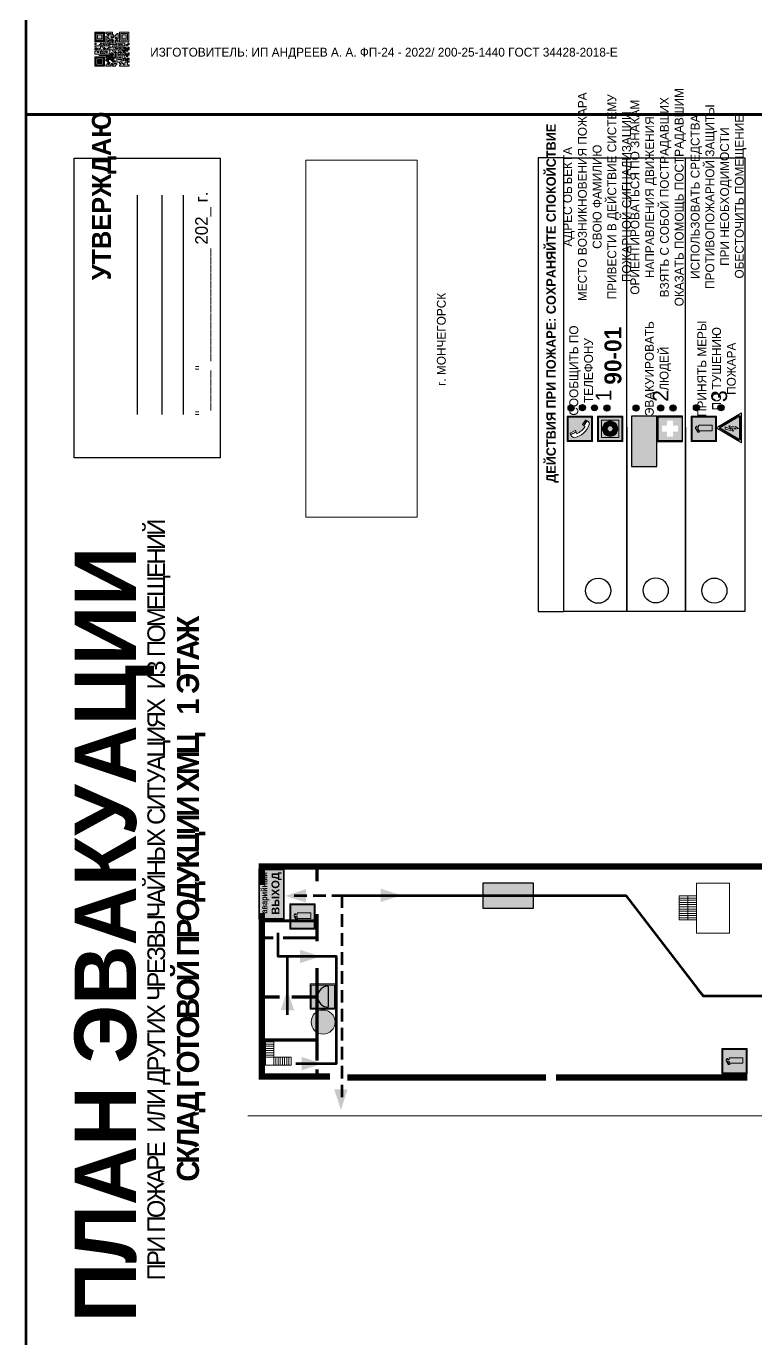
# Model space of a CAD drawing. Header units: millimetres. Extents: x 13114 to 67229, y 22859 to 38520.
# Drawn here: x 28271.5 to 28502.6, y 30900.9 to 31316.8 of the extents above; entities that cross this region are included whole.
import ezdxf

# ---------------------------------------------------------------- set-up
doc = ezdxf.new("R2010")
doc.units = ezdxf.units.MM
doc.linetypes.add('{ Wide Dash }', pattern=[12, 4, -2, 4, -2])
doc.layers.add('План_Штампы', color=7, linetype='Continuous')
doc.styles.add('обычный', font='arial.ttf')
picture_1 = doc.add_image_def('image1.jpg', size_in_pixel=(337, 105))

# ---------------------------------------------------------------- blocks, each defined once
blk = doc.blocks.new('A$C3E6D3DDE')
at = {"lineweight": 5}
h = blk.add_hatch(color=40, dxfattribs=at)
h.paths.add_polyline_path([(24.1, 1.45), (16.46, -11.35), (31.74, -11.35)])
h.paths.add_polyline_path([(24.09, -0.46), (30.03, -10.41), (18.14, -10.41)], flags=16)
h.paths.add_polyline_path([(24.54, -3.08), (23.41, -6.02), (25.13, -5.01), (24.33, -8.5), (24.82, -8.27), (23.79, -9.86), (23.4, -8.04), (23.8, -8.43), (24.04, -6.29), (22.39, -7.25), (23.44, -3.08)], flags=0)
h = blk.add_hatch(color=256, dxfattribs=at)
h.paths.add_polyline_path([(24.37, 0.03, 0.567511), (23.82, 0.03), (17.59, -10.4, 0.582454), (17.86, -10.88), (30.32, -10.88, 0.582149), (30.6, -10.4)])
h.paths.add_polyline_path([(24.09, -0.46), (18.14, -10.41), (30.03, -10.41)], flags=16)
h.paths.add_polyline_path([(24.54, -3.08), (23.41, -6.02), (25.13, -5.01), (24.33, -8.5), (24.82, -8.27), (23.79, -9.86), (23.4, -8.04), (23.8, -8.43), (24.04, -6.29), (22.39, -7.25), (23.44, -3.08)], flags=0)
h = blk.add_hatch(color=40, dxfattribs=at)
h.paths.add_polyline_path([(24.09, -0.46), (18.14, -10.41), (30.03, -10.41)])
h.paths.add_polyline_path([(24.82, -8.27), (23.79, -9.86), (23.4, -8.04), (23.8, -8.43), (24.04, -6.29), (22.39, -7.25), (23.44, -3.08), (24.54, -3.08), (23.41, -6.02), (25.13, -5.01), (24.33, -8.5)], flags=16)
at = {"color": 40, "lineweight": 5}
for p, q in [((16.46, -11.35), (24.1, 1.45)), ((24.1, 1.45), (31.74, -11.35))]:
    blk.add_line(p, q, dxfattribs=at)
at = {"lineweight": 5}
for p, q in [((17.59, -10.4), (23.82, 0.03)), ((24.37, 0.03), (30.6, -10.4)), ((18.14, -10.41), (24.09, -0.46)), ((23.44, -3.08), (22.39, -7.25)), ((22.39, -7.25), (24.04, -6.29)), ((23.41, -6.02), (24.54, -3.08)), ((25.13, -5.01), (23.41, -6.02)), ((24.54, -3.08), (23.44, -3.08)), ((24.04, -6.29), (23.8, -8.43)), ((24.09, -0.46), (30.03, -10.41)), ((24.33, -8.5), (25.13, -5.01)), ((17.86, -10.88), (30.32, -10.88)), ((18.14, -10.41), (30.03, -10.41)), ((23.8, -8.43), (23.4, -8.04)), ((23.4, -8.04), (23.79, -9.86)), ((23.79, -9.86), (24.82, -8.27)), ((24.82, -8.27), (24.33, -8.5))]:
    blk.add_line(p, q, dxfattribs=at)
at = {"color": 50, "lineweight": 5}
blk.add_line((31.74, -11.35), (16.46, -11.35), dxfattribs=at)
blk = doc.blocks.new('A$C456E1F9C')
at = {"lineweight": 5}
h = blk.add_hatch(color=242, dxfattribs=at)
h.paths.add_polyline_path([(0.51, -1.47), (0.51, -13.26), (12.29, -13.26), (12.29, -1.47)])
h.paths.add_polyline_path([(5.42, -4.95, -0.254479), (4.78, -5.4), (3.52, -2.53, -0.209735), (4.23, -2.4)], flags=16)
h.paths.add_polyline_path([(8.53, -8.6), (10.87, -10.17), (10.54, -10.76), (8.03, -9.13, -0.192251)], flags=16)
h.paths.add_polyline_path([(4.61, -5.49, 0.005518), (3.87, -5.72, 0.128647), (7.49, -10.01, 0.00809), (7.83, -9.33), (10.47, -10.97, -0.16736), (8.99, -12.25, -0.327862), (1.95, -3.95, -0.166952), (3.36, -2.62)], flags=16)
at = {"color": 242, "lineweight": 5}
for p, q in [((0, -13.77), (0, -0.97)), ((12.8, -0.97), (0, -0.97)), ((4.61, -5.49), (3.36, -2.62)), ((3.52, -2.53), (4.78, -5.4)), ((4.23, -2.4), (5.42, -4.95)), ((12.8, -13.77), (12.8, -0.97)), ((7.83, -9.33), (10.47, -10.97)), ((8.03, -9.13), (10.54, -10.76)), ((10.81, -10.12), (8.53, -8.6)), ((10.54, -10.76), (10.8, -10.3)), ((10.8, -10.3), (10.81, -10.12)), ((0, -13.77), (12.8, -13.77))]:
    blk.add_line(p, q, dxfattribs=at)
blk.add_lwpolyline([(0.51, -1.47), (12.29, -1.47), (12.29, -13.26), (0.51, -13.26)], close=True, dxfattribs=at)
for centre, radius, start, end in [((4.59, -5.34), 2.99, 114.28453, 152.19739), ((11.12, -3.31), 9.19, 183.99153, 256.60086), ((4.02, -3.27), 0.891, 76.32839, 123.70924), ((14.98, -39.1), 35.17, 107.14873, 108.41345), ((13.86, -0.94), 11.08, 205.55365, 234.87622), ((4.68, -4.59), 0.824, 276.9621, 334.07228), ((-13.31, 0.8), 23.44, 332.54871, 334.40268), ((8.94, -9.5), 0.989, 114.40924, 157.93883), ((7.87, -9.46), 3, 291.92908, 329.9329)]:
    blk.add_arc(centre, radius, start, end, dxfattribs=at)
blk = doc.blocks.new('A$C54414219')
at = {"true_color": 0xffffff}
h = blk.add_hatch(color=7, dxfattribs=at)
h.paths.add_polyline_path([(2.39, -9.45), (2.39, -18.3), (11.23, -18.3), (11.23, -9.45)], flags=0)
h.paths.add_polyline_path([(10.71, -13.87, -1), (2.92, -13.87, -1)], flags=0)
h.paths.add_polyline_path([(8.3, -13.87, -1), (5.33, -13.87, -1)], flags=0)
h.paths.add_polyline_path([(0.41, -7.47), (0.41, -20.27), (13.21, -20.27), (13.21, -7.47)])
h.paths.add_polyline_path([(0.92, -19.77), (12.71, -19.77), (12.71, -7.98), (0.92, -7.98)], flags=16)
h.paths.add_polyline_path([(11.23, -9.45), (11.23, -18.3), (2.39, -18.3), (2.39, -9.45)], flags=0)
at = {"lineweight": 5}
h = blk.add_hatch(color=242, dxfattribs=at)
h.paths.add_polyline_path([(12.71, -7.98), (0.92, -7.98), (0.92, -19.77), (12.71, -19.77)])
h.paths.add_polyline_path([(11.23, -18.3), (2.39, -18.3), (2.39, -9.45), (11.23, -9.45)], flags=16)
h.paths.add_polyline_path([(10.71, -13.87, -1), (2.92, -13.87, -1)], flags=0)
h.paths.add_polyline_path([(8.3, -13.87, -1), (5.33, -13.87, -1)], flags=0)
at = {"true_color": 0xffffff}
h = blk.add_hatch(color=7, dxfattribs=at)
h.paths.add_polyline_path([(2.39, -9.45), (2.39, -18.3), (11.23, -18.3), (11.23, -9.45)])
h.paths.add_polyline_path([(10.71, -13.87, -1), (2.92, -13.87, -1)], flags=16)
h.paths.add_polyline_path([(8.3, -13.87, -1), (5.33, -13.87, -1)], flags=0)
at = {"lineweight": 5}
h = blk.add_hatch(color=242, dxfattribs=at)
h.paths.add_polyline_path([(2.92, -13.87, 1), (10.71, -13.87, 1)])
h.paths.add_polyline_path([(8.3, -13.87, -1), (5.33, -13.87, -1)], flags=16)
at = {"color": 242, "lineweight": 5}
for p, q in [((0.41, -20.27), (0.41, -7.47)), ((0.41, -7.47), (13.21, -7.47)), ((0.41, -7.47), (13.21, -7.47)), ((13.21, -20.27), (13.21, -7.47)), ((0.41, -20.27), (13.21, -20.27))]:
    blk.add_line(p, q, dxfattribs=at)
for points in [[(0.92, -7.98), (12.71, -7.98), (12.71, -19.77), (0.92, -19.77)], [(2.39, -9.45), (11.23, -9.45), (11.23, -18.3), (2.39, -18.3)]]:
    blk.add_lwpolyline(points, close=True, dxfattribs=at)
for radius in [3.89, 1.49]:
    blk.add_circle((6.81, -13.87), radius, dxfattribs=at)
blk = doc.blocks.new('A$C32E8229D')
at = {"true_color": 0xffffff}
blk.add_hatch(color=7, dxfattribs=at).paths.add_polyline_path([(0, 0), (0, -8), (16, -8), (16, 0)])
h = blk.add_hatch(color=126)
h.paths.add_polyline_path([(0.2, -0.2), (15.8, -0.2), (15.8, -7.8), (0.2, -7.8)])
h.paths.add_polyline_path([(13.49, -2.05), (12.08, -2.05), (11.37, -2.63, 0.162397), (11.29, -2.84), (11.29, -3.63), (10.35, -3.63), (10.35, -4.05), (11.68, -4.05), (11.68, -3.48), (12.26, -4.28), (11.29, -5.1), (11.29, -6.78), (11.85, -6.78), (11.85, -5.44), (12.8, -4.64), (12.8, -5.94), (14.46, -5.94), (14.46, -5.39), (13.45, -5.39), (13.45, -3.97), (12.46, -2.59), (13.15, -2.59), (13.69, -3.34), (14.18, -3)], flags=16)
h.paths.add_polyline_path([(10.74, -1.82, 1), (11.8, -1.82, 1)], flags=16)
h.paths.add_polyline_path([(9.39, -3.59), (5.99, -3.59), (6.56, -3.03), (5.91, -3.03), (5.1, -3.83), (5.91, -4.64), (6.56, -4.64), (5.99, -4.09), (9.39, -4.09)], flags=16)
h.paths.add_polyline_path([(4.29, -1.08), (1.72, -1.08), (1.72, -6.6), (4.29, -6.6)], flags=16)
at = {"color": 126}
blk.add_lwpolyline([(16, -8), (0, -8), (0, 0), (16, 0)], close=True, dxfattribs=at)
blk = doc.blocks.new('A$C18900ED3')
h = blk.add_hatch(color=126)
h.paths.add_polyline_path([(-0.18, -0.18), (-7.02, -0.18), (-7.02, -7.02), (-0.18, -7.02)])
h.paths.add_polyline_path([(-5.89, -4.46), (-5.89, -2.77), (-4.46, -2.77), (-4.46, -1.31), (-2.77, -1.31), (-2.77, -2.77), (-1.33, -2.77), (-1.33, -4.46), (-2.77, -4.46), (-2.77, -5.89), (-4.46, -5.89), (-4.46, -4.46)], flags=16)
at = {"color": 126}
for p, q in [((-7.2, 0), (-7.2, -7.2)), ((0, 0), (-7.2, 0)), ((0, -7.2), (0, 0)), ((-7.02, -7.02), (-7.02, -0.18)), ((-7.02, -0.18), (-0.18, -0.18)), ((-0.18, -0.18), (-0.18, -7.02)), ((-7.2, -7.2), (0, -7.2)), ((-0.18, -7.02), (-7.02, -7.02))]:
    blk.add_line(p, q, dxfattribs=at)
blk = doc.blocks.new('A$C3AD82952')
at = {"true_color": 0xf5f5ff}
h = blk.add_hatch(color=7, dxfattribs=at)
h.dxf.hatch_style = 1
h.paths.add_polyline_path([(8.21, 8.73, 0.414214), (7.89, 9.05), (7.22, 9.05), (7.22, 9.92), (7.59, 9.92, 1), (7.57, 10.36), (7.22, 10.36), (7.22, 10.6), (6.43, 10.6), (6.43, 10.36), (6.01, 10.36), (4.74, 9.59), (4.74, 8.69), (4.98, 8.73), (4.98, 9.26), (6.12, 9.91), (6.43, 9.91), (6.43, 9.05), (5.76, 9.05, 0.414214), (5.44, 8.73), (5.44, 2.2), (8.21, 2.2)], flags=0)
h.paths.add_polyline_path([(12.8, 12.8), (0, 12.8), (0, 0), (12.8, 0)])
h.paths.add_polyline_path([(0.51, 12.29), (12.29, 12.29), (12.29, 0.51), (0.51, 0.51)], flags=16)
h.paths.add_polyline_path([(4.74, 9.59), (6.01, 10.36), (6.43, 10.36), (6.43, 10.6), (7.22, 10.6), (7.22, 10.36), (7.59, 10.36, -0.94586), (7.59, 9.92), (7.22, 9.92), (7.22, 9.05), (7.89, 9.05, -0.414214), (8.21, 8.73), (8.21, 2.2), (5.44, 2.2), (5.44, 8.73, -0.414214), (5.76, 9.05), (6.43, 9.05), (6.43, 9.91), (6.12, 9.91), (4.98, 9.26), (4.98, 8.73), (4.74, 8.69)], flags=0)
h = blk.add_hatch(color=242)
h.dxf.hatch_style = 1
h.paths.add_polyline_path([(12.29, 12.29), (0.51, 12.29), (0.51, 0.51), (12.29, 0.51)])
h.paths.add_polyline_path([(4.74, 8.69), (4.74, 9.59), (6.01, 10.36), (6.43, 10.36), (6.43, 10.6), (7.22, 10.6), (7.22, 10.36), (7.59, 10.36, -0.94586), (7.59, 9.92), (7.22, 9.92), (7.22, 9.05), (7.89, 9.05, -0.414214), (8.21, 8.73), (8.21, 2.2), (5.44, 2.2), (5.44, 8.73, -0.414214), (5.76, 9.05), (6.43, 9.05), (6.43, 9.91), (6.12, 9.91), (4.98, 9.26), (4.98, 8.73)], flags=16)
h = blk.add_hatch(color=7, dxfattribs=at)
h.dxf.hatch_style = 1
h.paths.add_polyline_path([(8.21, 8.73, 0.414214), (7.89, 9.05), (7.22, 9.05), (7.22, 9.92), (7.59, 9.92, 1), (7.57, 10.36), (7.22, 10.36), (7.22, 10.6), (6.43, 10.6), (6.43, 10.36), (6.01, 10.36), (4.74, 9.59), (4.74, 8.69), (4.98, 8.73), (4.98, 9.26), (6.12, 9.91), (6.43, 9.91), (6.43, 9.05), (5.76, 9.05, 0.414214), (5.44, 8.73), (5.44, 2.2), (8.21, 2.2)])
at = {"color": 242, "lineweight": 5}
for p, q in [((0, 0), (0, 12.8)), ((0, 12.8), (12.8, 12.8)), ((6.01, 10.36), (4.74, 9.59)), ((4.74, 9.59), (4.74, 8.69)), ((4.74, 8.69), (4.98, 8.73)), ((4.98, 9.26), (6.12, 9.91)), ((4.98, 8.73), (4.98, 9.26)), ((5.44, 2.2), (5.44, 8.73)), ((5.76, 9.05), (6.43, 9.05)), ((6.01, 10.36), (6.43, 10.36)), ((6.12, 9.91), (6.43, 9.91)), ((7.22, 10.6), (6.43, 10.6)), ((6.43, 10.6), (6.43, 10.36)), ((6.43, 9.91), (6.43, 9.05)), ((7.22, 10.36), (7.22, 10.6)), ((7.59, 10.36), (7.22, 10.36)), ((7.22, 9.05), (7.22, 9.92)), ((7.59, 9.92), (7.22, 9.92)), ((7.89, 9.05), (7.22, 9.05)), ((8.21, 2.2), (8.21, 8.73)), ((12.8, 0), (12.8, 12.8)), ((0, 0), (12.8, 0)), ((5.44, 2.2), (8.21, 2.2))]:
    blk.add_line(p, q, dxfattribs=at)
blk.add_lwpolyline([(0.51, 12.29), (12.29, 12.29), (12.29, 0.51), (0.51, 0.51)], close=True, dxfattribs=at)
for centre, radius, start, end in [((5.76, 8.73), 0.32, 90, 180), ((7.58, 10.14), 0.223, 273.18746, 86.81254), ((7.89, 8.73), 0.32, 0, 90)]:
    blk.add_arc(centre, radius, start, end, dxfattribs=at)
blk = doc.blocks.new('A$C41C009D9')
at = {"true_color": 0xffffff}
blk.add_hatch(color=7, dxfattribs=at).paths.add_polyline_path([(0, 8), (-16, 8), (-16, 0), (0, 0)])
h = blk.add_hatch(color=126)
h.dxf.hatch_style = 1
h.paths.add_polyline_path([(-15.8, 7.8), (-15.8, 0.2), (-0.2, 0.2), (-0.2, 7.8)])
at = {"color": 126}
for points in [[(-16, 0), (0, 0), (0, 8), (-16, 8)], [(-16, 0), (0, 0), (0, 8), (-16, 8)], [(-15.8, 7.8), (-0.2, 7.8), (-0.2, 0.2), (-15.8, 0.2)]]:
    blk.add_lwpolyline(points, close=True, dxfattribs=at)
at = {"color": 7, "true_color": 0xffffff, "insert": (-15.8, 7.3), "char_height": 2.5, "width": 15.5999, "attachment_point": 1, "style": 'обычный'}
blk.add_mtext('\\pi1.6133;{\\fArial|b1|i0|c204|p34;\\H0.8x;\\W0.8;аварийный\\H1.25x;\\W1;\\P\\pi1.2327;ВЫХОД}', dxfattribs=at)
blk = doc.blocks.new('A$C1E1F2D43')
at = {"true_color": 0xffffff}
blk.add_hatch(color=7, dxfattribs=at).paths.add_polyline_path([(8, 0), (0, 0), (0, -8), (8, -8)])
h = blk.add_hatch(color=242)
h.paths.add_polyline_path([(0.32, -0.32), (0.32, -7.68), (7.68, -7.68), (7.68, -0.32)])
h.paths.add_polyline_path([(7.35, -5.71), (0.65, -5.71, -1)], flags=16)
at = {"color": 242, "lineweight": 5}
for p, q in [((0, 0), (8, 0)), ((0, -8), (0, 0)), ((0, 0), (8, 0)), ((8, -8), (8, 0)), ((0, -8), (8, -8))]:
    blk.add_line(p, q, dxfattribs=at)
at = {"color": 242}
blk.add_line((7.35, -5.71), (0.65, -5.71), dxfattribs=at)
at = {"color": 242, "lineweight": 5}
blk.add_lwpolyline([(0.32, -0.32), (7.68, -0.32), (7.68, -7.68), (0.32, -7.68)], close=True, dxfattribs=at)
at = {"color": 242}
blk.add_arc((4, -5.71), 3.35, 0, 180, dxfattribs=at)
blk = doc.blocks.new('A$C7B8C2D5B')
at = {"lineweight": 0}
h = blk.add_hatch(color=5, dxfattribs=at)
h.dxf.hatch_style = 1
h.paths.add_polyline_path([(1.4, -3.02, 1), (-2.11, -3.02, 1)])
at = {"color": 5, "lineweight": 0}
blk.add_circle((-0.36, -3.02), 1.75, dxfattribs=at)
blk = doc.blocks.new('QR')
at = {"lineweight": 0}
h = blk.add_hatch(color=256, dxfattribs=at)
h.dxf.hatch_style = 1
h.paths.add_polyline_path([(9241.16, 2687.38), (9242.01, 2687.38), (9242.01, 2687.83), (9241.59, 2687.83), (9241.59, 2688.68), (9239.45, 2688.68), (9239.45, 2688.25), (9239.86, 2688.25), (9239.86, 2687.83), (9240.29, 2687.83), (9240.29, 2688.25), (9241.16, 2688.25), (9241.16, 2687.83), (9240.29, 2687.83), (9240.29, 2687.38), (9239.45, 2687.38), (9239.45, 2685.22), (9238.57, 2685.22), (9238.57, 2684.8), (9239.02, 2684.8), (9239.02, 2684.37), (9238.13, 2684.37), (9238.13, 2683.92), (9239.02, 2683.92), (9239.02, 2683.5), (9239.44, 2683.5), (9239.44, 2682.64), (9239.87, 2682.64), (9239.87, 2682.18), (9239.44, 2682.18), (9239.44, 2682.64), (9238.13, 2682.64), (9238.13, 2681.76), (9237.71, 2681.76), (9237.71, 2682.64), (9238.13, 2682.64), (9238.13, 2683.07), (9237.27, 2683.07), (9237.27, 2683.51), (9237.71, 2683.51), (9237.71, 2684.37), (9238.13, 2684.37), (9238.13, 2685.22), (9237.71, 2685.22), (9237.71, 2684.8), (9237.28, 2684.8), (9237.28, 2684.38), (9235.98, 2684.38), (9235.98, 2683.92), (9236.4, 2683.92), (9236.4, 2683.49), (9236.84, 2683.49), (9236.84, 2683.07), (9236.4, 2683.07), (9236.4, 2682.64), (9235.98, 2682.64), (9235.98, 2681.76), (9237.29, 2681.76), (9237.29, 2681.33), (9239.43, 2681.33), (9239.43, 2681.76), (9240.74, 2681.76), (9240.74, 2683.05), (9239.87, 2683.05), (9239.87, 2683.5), (9240.29, 2683.5), (9240.29, 2683.91), (9240.74, 2683.91), (9240.74, 2684.81), (9240.29, 2684.81), (9240.29, 2684.79), (9240.29, 2684.37), (9239.45, 2684.37), (9239.45, 2684.8), (9239.87, 2684.8), (9239.87, 2685.21), (9240.74, 2685.21), (9240.74, 2686.1), (9240.29, 2686.1), (9240.29, 2685.64), (9239.86, 2685.64), (9239.86, 2686.95), (9240.29, 2686.95), (9240.29, 2686.52), (9240.74, 2686.52), (9240.74, 2686.1), (9241.16, 2686.1), (9241.16, 2686.53), (9241.59, 2686.53), (9241.59, 2686.1), (9242.02, 2686.1), (9242.02, 2685.21), (9241.59, 2685.21), (9241.59, 2686.1), (9241.16, 2686.1), (9241.16, 2685.21), (9240.74, 2685.21), (9240.74, 2684.81), (9242.89, 2684.81), (9242.89, 2685.22), (9242.47, 2685.22), (9242.47, 2686.11), (9242.89, 2686.11), (9242.89, 2686.52), (9242.46, 2686.52), (9242.46, 2686.95), (9242.89, 2686.95), (9242.89, 2686.52), (9243.32, 2686.52), (9243.32, 2688.26), (9242.9, 2688.26), (9242.9, 2687.83), (9242.47, 2687.83), (9242.47, 2687.38), (9242.01, 2687.38), (9242.01, 2686.94), (9241.16, 2686.94)])
h.paths.add_polyline_path([(9239.02, 2682.18), (9239.02, 2681.76), (9238.54, 2681.76), (9238.54, 2682.18)], flags=16)
h.paths.add_polyline_path([(9237.27, 2682.65), (9237.27, 2682.19), (9236.83, 2682.19), (9236.83, 2682.65)], flags=16)
h = blk.add_hatch(color=256, dxfattribs=at)
h.dxf.hatch_style = 1
h.paths.add_polyline_path([(9238.15, 2687.83), (9236.83, 2687.83), (9236.83, 2686.52), (9238.15, 2686.52)], flags=0)
h.paths.add_polyline_path([(9239.01, 2685.65), (9239.01, 2688.68), (9235.98, 2688.68), (9235.98, 2685.65)])
h.paths.add_polyline_path([(9236.41, 2686.1), (9236.41, 2688.26), (9238.56, 2688.26), (9238.56, 2686.1)], flags=16)
h.paths.add_polyline_path([(9236.83, 2686.52), (9236.83, 2687.83), (9238.15, 2687.83), (9238.15, 2686.52)], flags=0)
h = blk.add_hatch(color=256, dxfattribs=at)
h.dxf.hatch_style = 1
h.paths.add_polyline_path([(9238.15, 2686.52), (9238.15, 2687.83), (9236.83, 2687.83), (9236.83, 2686.52)])
h.paths.add_polyline_path([(9245.91, 2686.52), (9245.91, 2687.83), (9244.59, 2687.83), (9244.59, 2686.52)], flags=0)
h.paths.add_polyline_path([(9246.77, 2685.65), (9246.77, 2688.68), (9243.74, 2688.68), (9243.74, 2685.65)])
h.paths.add_polyline_path([(9244.17, 2686.1), (9244.17, 2688.26), (9246.32, 2688.26), (9246.32, 2686.1)], flags=16)
h.paths.add_polyline_path([(9244.59, 2686.52), (9244.59, 2687.83), (9245.91, 2687.83), (9245.91, 2686.52)], flags=0)
h = blk.add_hatch(color=256, dxfattribs=at)
h.dxf.hatch_style = 1
h.paths.add_polyline_path([(9240.75, 2681.76), (9240.75, 2681.35), (9241.17, 2681.35), (9241.17, 2681.76)])
h.paths.add_polyline_path([(9241.6, 2682.18), (9241.17, 2682.18), (9241.17, 2681.76), (9241.6, 2681.76)])
h.paths.add_polyline_path([(9242.47, 2681.34), (9242.47, 2682.19), (9242.02, 2682.19), (9242.02, 2681.76), (9241.6, 2681.76), (9241.6, 2681.34)])
h.paths.add_polyline_path([(9239.87, 2678.3), (9239.44, 2678.3), (9239.44, 2677.89), (9241.17, 2677.89), (9241.17, 2678.3), (9240.28, 2678.3), (9240.28, 2678.73), (9239.87, 2678.73)])
h.paths.add_polyline_path([(9240.75, 2678.73), (9240.75, 2679.19), (9240.28, 2679.19), (9240.28, 2678.73)])
h.paths.add_polyline_path([(9241.6, 2678.73), (9241.17, 2678.73), (9241.17, 2678.3), (9241.6, 2678.3)])
h.paths.add_polyline_path([(9242.02, 2678.3), (9241.6, 2678.3), (9241.6, 2677.89), (9242.48, 2677.89), (9242.48, 2678.31), (9242.9, 2678.31), (9242.9, 2678.73), (9242.02, 2678.73)])
h.paths.add_polyline_path([(9246.36, 2684.37), (9246.36, 2684.79), (9245.93, 2684.79), (9245.93, 2684.37)])
h.paths.add_polyline_path([(9246.78, 2685.2), (9246.36, 2685.2), (9246.36, 2684.79), (9246.78, 2684.79)])
h.paths.add_polyline_path([(9245.91, 2687.83), (9244.59, 2687.83), (9244.59, 2686.52), (9245.91, 2686.52)])
h = blk.add_hatch(color=256, dxfattribs=at)
h.dxf.hatch_style = 1
h.paths.add_polyline_path([(9243.32, 2686.11), (9242.89, 2686.11), (9242.89, 2685.64), (9243.32, 2685.64)])
h.paths.add_polyline_path([(9239.02, 2683.07), (9239.02, 2683.5), (9238.56, 2683.5), (9238.56, 2683.07)])
h.paths.add_polyline_path([(9236.4, 2684.8), (9236.4, 2685.22), (9235.98, 2685.22), (9235.98, 2684.8)])
h.paths.add_polyline_path([(9236.4, 2683.07), (9236.4, 2683.49), (9235.98, 2683.49), (9235.98, 2683.07)])
h = blk.add_hatch(color=256, dxfattribs=at)
h.dxf.hatch_style = 1
h.paths.add_polyline_path([(9243.32, 2682.64), (9243.32, 2683.07), (9244.62, 2683.07), (9244.62, 2684.37), (9243.74, 2684.37), (9243.74, 2684.8), (9244.62, 2684.8), (9244.62, 2684.37), (9245.48, 2684.37), (9245.48, 2685.22), (9243.32, 2685.22), (9243.32, 2683.5), (9242.89, 2683.5), (9242.89, 2683.06), (9242.01, 2683.06), (9242.01, 2683.91), (9242.47, 2683.91), (9242.47, 2683.5), (9242.89, 2683.5), (9242.89, 2684.38), (9241.59, 2684.38), (9241.59, 2683.91), (9240.74, 2683.91), (9240.74, 2683.05), (9241.59, 2683.05), (9241.59, 2682.64), (9242.47, 2682.64), (9242.47, 2682.19), (9242.91, 2682.19), (9242.91, 2681.34), (9242.48, 2681.34), (9242.48, 2680.91), (9242.91, 2680.91), (9242.91, 2679.17), (9243.75, 2679.17), (9243.75, 2678.73), (9244.2, 2678.73), (9244.2, 2678.3), (9243.75, 2678.3), (9243.75, 2677.88), (9246.78, 2677.88), (9246.78, 2678.3), (9246.35, 2678.3), (9246.35, 2679.19), (9245.48, 2679.19), (9245.48, 2678.31), (9245.05, 2678.31), (9245.05, 2678.73), (9244.62, 2678.73), (9244.62, 2679.19), (9244.2, 2679.19), (9244.2, 2679.61), (9245.05, 2679.61), (9245.05, 2680.46), (9245.48, 2680.46), (9245.48, 2681.34), (9245.04, 2681.34), (9245.04, 2681.76), (9244.63, 2681.76), (9244.63, 2682.19), (9244.21, 2682.19), (9244.21, 2681.76), (9243.32, 2681.76), (9243.32, 2682.19), (9244.21, 2682.19), (9244.21, 2682.64)])
h.paths.add_polyline_path([(9243.75, 2683.49), (9243.75, 2683.92), (9244.21, 2683.92), (9244.21, 2683.49)], flags=16)
h.paths.add_polyline_path([(9243.32, 2681.34), (9244.63, 2681.34), (9244.63, 2680.04), (9243.32, 2680.04)], flags=16)
h.paths.add_polyline_path([(9243.76, 2680.89), (9244.18, 2680.89), (9244.18, 2680.48), (9243.76, 2680.48)], flags=0)
h = blk.add_hatch(color=256, dxfattribs=at)
h.dxf.hatch_style = 1
h.paths.add_polyline_path([(9246.36, 2683.07), (9246.78, 2683.07), (9246.78, 2683.92), (9246.36, 2683.92), (9246.36, 2683.49), (9245.92, 2683.49), (9245.92, 2683.92), (9245.06, 2683.92), (9245.06, 2683.49), (9245.48, 2683.49), (9245.48, 2683.07), (9244.62, 2683.07), (9244.62, 2682.65), (9245.05, 2682.65), (9245.05, 2682.18), (9245.48, 2682.18), (9245.48, 2682.65), (9246.36, 2682.65)])
h.paths.add_polyline_path([(9246.78, 2682.18), (9246.36, 2682.18), (9246.36, 2681.75), (9245.92, 2681.75), (9245.92, 2682.18), (9245.48, 2682.18), (9245.48, 2681.34), (9245.48, 2681.34), (9245.94, 2681.34), (9245.94, 2680.91), (9246.36, 2680.91), (9246.36, 2681.34), (9246.78, 2681.34)])
h = blk.add_hatch(color=256, dxfattribs=at)
h.dxf.hatch_style = 1
h.paths.add_polyline_path([(9235.98, 2680.9), (9235.98, 2677.86), (9239.02, 2677.86), (9239.02, 2680.9)])
h.paths.add_polyline_path([(9238.57, 2680.48), (9238.57, 2678.32), (9236.41, 2678.32), (9236.41, 2680.48)], flags=16)
h.paths.add_polyline_path([(9238.15, 2680.05), (9238.15, 2678.74), (9236.83, 2678.74), (9236.83, 2680.05)], flags=0)
h = blk.add_hatch(color=256, dxfattribs=at)
h.dxf.hatch_style = 1
h.paths.add_polyline_path([(9238.15, 2680.05), (9236.83, 2680.05), (9236.83, 2678.74), (9238.15, 2678.74)])
h = blk.add_hatch(color=256, dxfattribs=at)
h.dxf.hatch_style = 1
h.paths.add_polyline_path([(9242.02, 2680.46), (9242.48, 2680.46), (9242.48, 2680.91), (9241.58, 2680.91), (9241.58, 2681.35), (9241.17, 2681.35), (9241.17, 2680.91), (9240.75, 2680.91), (9240.75, 2681.33), (9239.43, 2681.33), (9239.43, 2680.46), (9239.86, 2680.46), (9239.86, 2680.92), (9240.3, 2680.92), (9240.3, 2680.46), (9239.86, 2680.46), (9239.86, 2680.04), (9239.44, 2680.04), (9239.44, 2679.62), (9239.86, 2679.62), (9239.86, 2679.19), (9240.29, 2679.19), (9240.29, 2680.03), (9241.18, 2680.03), (9241.18, 2680.47), (9241.6, 2680.47), (9241.6, 2680.03), (9241.18, 2680.03), (9241.18, 2679.61), (9241.6, 2679.61), (9241.6, 2679.19), (9242.47, 2679.19), (9242.47, 2679.6), (9242.02, 2679.6)])
h = blk.add_hatch(color=256, dxfattribs=at)
h.dxf.hatch_style = 1
h.paths.add_polyline_path([(9244.18, 2680.48), (9244.18, 2680.89), (9243.76, 2680.89), (9243.76, 2680.48)])
h = blk.add_hatch(color=256, dxfattribs=at)
h.dxf.hatch_style = 1
h.paths.add_polyline_path([(9245.93, 2680.04), (9245.93, 2680.46), (9245.48, 2680.46), (9245.48, 2679.62), (9246.35, 2679.62), (9246.35, 2680.04)])
h.paths.add_polyline_path([(9246.78, 2680.04), (9246.78, 2680.46), (9246.35, 2680.46), (9246.35, 2680.04)])
h.paths.add_polyline_path([(9246.78, 2679.18), (9246.78, 2679.62), (9246.35, 2679.62), (9246.35, 2679.18)])
for points in [[(9237.71, 2685.22), (9238.13, 2685.22), (9238.13, 2684.37), (9237.71, 2684.37), (9237.71, 2683.51), (9237.27, 2683.51), (9237.27, 2683.07), (9238.13, 2683.07), (9238.13, 2682.64), (9237.71, 2682.64), (9237.71, 2681.76), (9238.13, 2681.76), (9238.13, 2682.64), (9239.44, 2682.64), (9239.44, 2683.5), (9239.02, 2683.5), (9239.02, 2683.07), (9238.56, 2683.07), (9238.56, 2683.5), (9239.02, 2683.5), (9239.02, 2683.92), (9238.13, 2683.92), (9238.13, 2684.37), (9239.02, 2684.37), (9239.02, 2684.8), (9238.57, 2684.8), (9238.57, 2685.22), (9239.45, 2685.22), (9239.45, 2687.38), (9240.29, 2687.38), (9240.29, 2687.83), (9239.86, 2687.83), (9239.86, 2688.25), (9239.45, 2688.25), (9239.45, 2688.68), (9241.59, 2688.68), (9241.59, 2687.83), (9242.01, 2687.83), (9242.01, 2687.38), (9242.47, 2687.38), (9242.47, 2687.83), (9242.9, 2687.83), (9242.9, 2688.26), (9243.32, 2688.26), (9243.32, 2686.52), (9242.89, 2686.52), (9242.89, 2686.11), (9243.32, 2686.11), (9243.32, 2685.64), (9242.89, 2685.64), (9242.89, 2686.11), (9242.47, 2686.11), (9242.47, 2685.22), (9242.89, 2685.22), (9242.89, 2684.81), (9240.74, 2684.81), (9240.74, 2683.91), (9241.59, 2683.91), (9241.59, 2684.38), (9242.89, 2684.38), (9242.89, 2683.5), (9242.47, 2683.5), (9242.47, 2683.91), (9242.01, 2683.91), (9242.01, 2683.06), (9242.89, 2683.06), (9242.89, 2683.5), (9243.32, 2683.5), (9243.32, 2685.22), (9245.48, 2685.22), (9245.48, 2684.37), (9244.62, 2684.37), (9244.62, 2683.07), (9245.48, 2683.07), (9245.48, 2683.49), (9245.06, 2683.49), (9245.06, 2683.92), (9245.92, 2683.92), (9245.92, 2683.49), (9246.36, 2683.49), (9246.36, 2683.92), (9246.78, 2683.92), (9246.78, 2683.07), (9246.36, 2683.07), (9246.36, 2682.65), (9245.48, 2682.65), (9245.48, 2682.18), (9245.92, 2682.18), (9245.92, 2681.75), (9246.36, 2681.75), (9246.36, 2682.18), (9246.78, 2682.18), (9246.78, 2681.34), (9246.36, 2681.34), (9246.36, 2680.91), (9245.94, 2680.91), (9245.94, 2681.34), (9245.48, 2681.34), (9245.48, 2680.46), (9245.93, 2680.46), (9245.93, 2680.04), (9246.35, 2680.04), (9246.35, 2680.46), (9246.78, 2680.46), (9246.78, 2680.04), (9246.78, 2680.04), (9246.35, 2680.04), (9246.35, 2679.62), (9246.78, 2679.62), (9246.78, 2679.18), (9246.35, 2679.18), (9246.35, 2678.3), (9246.78, 2678.3), (9246.78, 2677.88), (9243.75, 2677.88), (9243.75, 2678.3), (9244.2, 2678.3), (9244.2, 2678.73), (9243.75, 2678.73), (9243.75, 2679.17), (9242.91, 2679.17), (9242.91, 2680.91), (9242.48, 2680.91), (9242.48, 2680.46), (9242.02, 2680.46), (9242.02, 2679.6), (9242.47, 2679.6), (9242.47, 2679.19), (9241.6, 2679.19), (9241.6, 2679.61), (9241.18, 2679.61), (9241.18, 2680.03), (9240.29, 2680.03), (9240.29, 2679.19), (9240.75, 2679.19), (9240.75, 2678.73), (9240.28, 2678.73), (9240.28, 2678.3), (9241.17, 2678.3), (9241.17, 2678.73), (9241.6, 2678.73), (9241.6, 2678.3), (9242.02, 2678.3), (9242.02, 2678.73), (9242.9, 2678.73), (9242.9, 2678.31), (9242.48, 2678.31), (9242.48, 2677.89), (9241.6, 2677.89), (9241.6, 2678.3), (9241.17, 2678.3), (9241.17, 2677.89), (9239.44, 2677.89), (9239.44, 2678.3), (9239.87, 2678.3), (9239.87, 2678.73), (9240.28, 2678.73), (9240.28, 2679.19), (9240.29, 2679.19), (9239.86, 2679.19), (9239.86, 2679.62), (9239.44, 2679.62), (9239.44, 2680.04), (9239.86, 2680.04), (9239.86, 2680.46), (9239.43, 2680.46), (9239.43, 2681.33), (9237.29, 2681.33), (9237.29, 2681.76), (9235.98, 2681.76), (9235.98, 2682.64), (9236.4, 2682.64), (9236.4, 2683.07), (9235.98, 2683.07), (9235.98, 2683.49), (9236.4, 2683.49), (9236.4, 2683.92), (9235.98, 2683.92), (9235.98, 2684.38), (9237.28, 2684.38), (9237.28, 2684.8), (9237.71, 2684.8), (9237.71, 2685.22), (9237.92, 2685.22)], [(9240.74, 2686.1), (9240.74, 2686.52), (9240.29, 2686.52), (9240.29, 2686.95), (9239.86, 2686.95), (9239.86, 2685.64), (9240.29, 2685.64), (9240.29, 2686.1), (9240.74, 2686.1), (9240.74, 2686.52)], [(9240.74, 2683.05), (9240.74, 2681.76), (9239.43, 2681.76), (9239.43, 2681.33), (9240.75, 2681.33), (9240.75, 2681.35), (9240.75, 2680.91), (9241.17, 2680.91), (9241.17, 2681.35), (9241.58, 2681.35), (9241.58, 2680.91), (9242.48, 2680.91), (9242.48, 2681.34), (9242.91, 2681.34), (9242.91, 2682.19), (9242.47, 2682.19), (9242.47, 2682.64), (9241.59, 2682.64), (9241.59, 2683.05), (9240.74, 2683.05)], [(9240.74, 2685.21), (9239.87, 2685.21), (9239.87, 2684.8), (9239.45, 2684.8), (9239.45, 2684.37), (9240.29, 2684.37), (9240.29, 2684.79), (9240.29, 2684.81), (9240.74, 2684.81), (9240.74, 2685.21), (9239.87, 2685.21)], [(9240.74, 2683.91), (9240.29, 2683.91), (9240.29, 2683.5), (9239.87, 2683.5), (9239.87, 2683.05), (9240.74, 2683.05), (9240.74, 2683.91)], [(9244.62, 2683.07), (9243.32, 2683.07), (9243.32, 2682.64), (9244.21, 2682.64), (9244.21, 2682.19), (9243.32, 2682.19), (9243.32, 2681.76), (9244.21, 2681.76), (9244.21, 2682.19), (9244.63, 2682.19), (9244.63, 2681.76), (9245.04, 2681.76), (9245.04, 2681.34), (9245.48, 2681.34)], [(9244.62, 2684.37), (9244.62, 2684.8), (9243.74, 2684.8), (9243.74, 2684.37), (9244.62, 2684.37)], [(9245.48, 2682.18), (9245.05, 2682.18), (9245.05, 2682.65), (9244.62, 2682.65), (9244.62, 2683.07)], [(9239.86, 2680.46), (9239.86, 2680.92), (9240.3, 2680.92), (9240.3, 2680.46), (9239.86, 2680.46)], [(9241.6, 2681.76), (9242.02, 2681.76), (9242.02, 2682.19), (9242.47, 2682.19), (9242.47, 2681.34), (9241.6, 2681.34), (9241.6, 2681.76)], [(9245.48, 2680.46), (9245.05, 2680.46), (9245.05, 2679.61), (9244.2, 2679.61), (9244.2, 2679.19), (9244.62, 2679.19), (9244.62, 2678.73), (9245.05, 2678.73), (9245.05, 2678.31), (9245.48, 2678.31), (9245.48, 2679.19), (9246.35, 2679.19), (9246.35, 2679.07)], [(9245.48, 2682.18), (9245.48, 2681.34)], [(9246.35, 2679.62), (9245.48, 2679.62), (9245.48, 2680.46)], [(9245.48, 2680.46), (9245.48, 2679.62), (9246.35, 2679.62), (9246.35, 2680.04), (9245.93, 2680.04), (9245.93, 2680.46), (9245.48, 2680.46), (9245.48, 2679.62)], [(9246.35, 2679.62), (9246.35, 2679.18)]]:
    blk.add_lwpolyline(points, dxfattribs=at)
for points in [[(9235.98, 2685.65), (9239.01, 2685.65), (9239.01, 2688.68), (9235.98, 2688.68)], [(9236.41, 2688.26), (9238.56, 2688.26), (9238.56, 2686.1), (9236.41, 2686.1)], [(9236.83, 2687.83), (9238.15, 2687.83), (9238.15, 2686.52), (9236.83, 2686.52)], [(9240.29, 2687.83), (9241.16, 2687.83), (9241.16, 2688.25), (9240.29, 2688.25)], [(9240.29, 2688.25), (9241.16, 2688.25), (9241.16, 2687.83), (9240.29, 2687.83)], [(9242.01, 2687.38), (9241.16, 2687.38), (9241.16, 2686.94), (9242.01, 2686.94)], [(9241.16, 2687.38), (9242.01, 2687.38), (9242.01, 2686.94), (9241.16, 2686.94)], [(9242.89, 2686.52), (9242.46, 2686.52), (9242.46, 2686.95), (9242.89, 2686.95)], [(9243.74, 2685.65), (9246.77, 2685.65), (9246.77, 2688.68), (9243.74, 2688.68)], [(9244.17, 2688.26), (9246.32, 2688.26), (9246.32, 2686.1), (9244.17, 2686.1)], [(9244.59, 2687.83), (9245.91, 2687.83), (9245.91, 2686.52), (9244.59, 2686.52)], [(9235.98, 2684.8), (9236.4, 2684.8), (9236.4, 2685.22), (9235.98, 2685.22)], [(9236.4, 2683.07), (9236.84, 2683.07), (9236.84, 2683.49), (9236.4, 2683.49)], [(9236.83, 2682.19), (9237.27, 2682.19), (9237.27, 2682.65), (9236.83, 2682.65)], [(9239.44, 2682.64), (9239.87, 2682.64), (9239.87, 2682.18), (9239.44, 2682.18)], [(9241.16, 2686.1), (9240.74, 2686.1), (9240.74, 2685.21), (9241.16, 2685.21)], [(9241.16, 2686.53), (9241.59, 2686.53), (9241.59, 2686.1), (9241.16, 2686.1)], [(9241.59, 2686.1), (9242.02, 2686.1), (9242.02, 2685.21), (9241.59, 2685.21)], [(9243.75, 2683.92), (9244.21, 2683.92), (9244.21, 2683.49), (9243.75, 2683.49)], [(9245.93, 2684.79), (9246.36, 2684.79), (9246.36, 2684.37), (9245.93, 2684.37)], [(9246.36, 2685.2), (9246.78, 2685.2), (9246.78, 2684.79), (9246.36, 2684.79)], [(9235.98, 2677.86), (9239.02, 2677.86), (9239.02, 2680.9), (9235.98, 2680.9)], [(9236.41, 2680.48), (9238.57, 2680.48), (9238.57, 2678.32), (9236.41, 2678.32)], [(9236.83, 2680.05), (9238.15, 2680.05), (9238.15, 2678.74), (9236.83, 2678.74)], [(9238.54, 2682.18), (9239.02, 2682.18), (9239.02, 2681.76), (9238.54, 2681.76)], [(9240.75, 2681.76), (9241.17, 2681.76), (9241.17, 2681.35), (9240.75, 2681.35)], [(9241.17, 2682.18), (9241.6, 2682.18), (9241.6, 2681.76), (9241.17, 2681.76)], [(9241.18, 2680.03), (9241.6, 2680.03), (9241.6, 2680.47), (9241.18, 2680.47)], [(9243.32, 2680.04), (9244.63, 2680.04), (9244.63, 2681.34), (9243.32, 2681.34)], [(9243.76, 2680.89), (9244.18, 2680.89), (9244.18, 2680.48), (9243.76, 2680.48)]]:
    blk.add_lwpolyline(points, close=True, dxfattribs=at)

msp = doc.modelspace()

# ---------------------------------------------------------------- hatches: boundary and pattern name
at = {"lineweight": 0}
h = msp.add_hatch(color=256, dxfattribs=at)
h.dxf.hatch_style = 1
h.paths.add_polyline_path([(28443.13, 31195.8, 1), (28445.06, 31195.8, 1)])
h = msp.add_hatch(color=256, dxfattribs=at)
h.dxf.hatch_style = 1
h.paths.add_polyline_path([(28446.71, 31195.9, 1), (28448.64, 31195.9, 1)])
h = msp.add_hatch(color=256, dxfattribs=at)
h.dxf.hatch_style = 1
h.paths.add_polyline_path([(28450.52, 31195.86, 1), (28452.45, 31195.86, 1)])
h = msp.add_hatch(color=256, dxfattribs=at)
h.dxf.hatch_style = 1
h.paths.add_polyline_path([(28454.45, 31195.78, 1), (28456.38, 31195.78, 1)])
h = msp.add_hatch(color=256, dxfattribs=at)
h.dxf.hatch_style = 1
h.paths.add_polyline_path([(28463.72, 31195.79, 1), (28465.65, 31195.79, 1)])
h = msp.add_hatch(color=256, dxfattribs=at)
h.dxf.hatch_style = 1
h.paths.add_polyline_path([(28471.5, 31195.83, 1), (28473.43, 31195.83, 1)])
h = msp.add_hatch(color=256, dxfattribs=at)
h.dxf.hatch_style = 1
h.paths.add_polyline_path([(28475.4, 31195.82, 1), (28477.33, 31195.82, 1)])
h = msp.add_hatch(color=256, dxfattribs=at)
h.dxf.hatch_style = 1
h.paths.add_polyline_path([(28482.82, 31195.88, 1), (28484.75, 31195.88, 1)])
h = msp.add_hatch(color=256, dxfattribs=at)
h.dxf.hatch_style = 1
h.paths.add_polyline_path([(28490.59, 31195.89, 1), (28492.52, 31195.89, 1)])

# ---------------------------------------------------------------- linework, layer by layer
at = {"color": 1, "lineweight": 100}
for points in [[(28271.52, 31683.84), (28871.52, 31683.84), (28871.52, 31288.84), (28271.52, 31288.84)], [(28271.52, 31288.84), (28871.52, 31288.84), (28871.52, 30893.84), (28271.52, 30893.84)]]:
    msp.add_lwpolyline(points, close=True, dxfattribs=at)
for points in [[(28286.72, 31179.98), (28286.72, 31274.98), (28332.92, 31274.98), (28332.92, 31179.98)], [(28441.74, 31131.29), (28441.74, 31275.05), (28433.69, 31275.05), (28433.69, 31131.29)], [(28441.74, 31131.29), (28441.74, 31275.05), (28499.14, 31275.05), (28499.14, 31131.29)]]:
    msp.add_lwpolyline(points, close=True)
for points in [[(28461.73, 31189.7), (28461.73, 31131.29), (28461.73, 31275.05)], [(28480.31, 31189.7), (28480.31, 31131.29), (28480.31, 31275.05)], [(28306.77, 31193.73), (28306.77, 31263.25)], [(28314.53, 31193.73), (28314.53, 31263.25)], [(28321.32, 31193.73), (28321.32, 31263.25)]]:
    msp.add_lwpolyline(points)
at = {"lineweight": 0}
for points, const_width in [([(28346.18, 31044.69), (28346.18, 31050.57), (28546.44, 31050.57)], 2), ([(28363.58, 31045.85), (28363.58, 31050.47)], 1), ([(28367.7, 30984.01), (28346.18, 30984.01), (28346.18, 31035.78)], 2), ([(28363.58, 31026.76), (28363.58, 31035.51)], 1), ([(28346.56, 31033.31), (28363.29, 31033.31)], 1), ([(28349.76, 31027.9), (28346.71, 31027.9)], 1), ([(28363.29, 31027.9), (28352.87, 31027.9)], 1), ([(28363.58, 30988.97), (28363.58, 31018.37)], 1), ([(28351.81, 31009.18), (28346.56, 31009.18)], 1), ([(28363.58, 31009.18), (28355.54, 31009.18)], 1), ([(28363.58, 30995.56), (28346.56, 30995.56)], 1), ([(28363.58, 30983.83), (28363.58, 30986.26)], 1), ([(28436.17, 30983.71), (28373.18, 30983.71)], 2), ([(28499.87, 30983.71), (28439.29, 30983.71)], 2)]:
    msp.add_lwpolyline(points, dxfattribs=dict(at, const_width=const_width))
for points in [[(28483.8, 31029.39), (28483.8, 31045.27), (28494.25, 31045.27), (28494.25, 31029.39)], [(28481.08, 31040.51), (28481.08, 31041.2), (28478.36, 31041.2), (28478.36, 31040.51)], [(28481.08, 31039.82), (28481.08, 31040.51), (28478.36, 31040.51), (28478.36, 31039.82)], [(28481.08, 31039.12), (28481.08, 31039.82), (28478.36, 31039.82), (28478.36, 31039.12)], [(28481.08, 31038.43), (28481.08, 31039.12), (28478.36, 31039.12), (28478.36, 31038.43)], [(28481.08, 31037.74), (28481.08, 31038.43), (28478.36, 31038.43), (28478.36, 31037.74)], [(28483.8, 31040.51), (28483.8, 31041.2), (28481.08, 31041.2), (28481.08, 31040.51)], [(28483.8, 31039.82), (28483.8, 31040.51), (28481.08, 31040.51), (28481.08, 31039.82)], [(28483.8, 31039.12), (28483.8, 31039.82), (28481.08, 31039.82), (28481.08, 31039.12)], [(28483.8, 31038.43), (28483.8, 31039.12), (28481.08, 31039.12), (28481.08, 31038.43)], [(28483.8, 31037.74), (28483.8, 31038.43), (28481.08, 31038.43), (28481.08, 31037.74)], [(28481.08, 31037.05), (28481.08, 31037.74), (28478.36, 31037.74), (28478.36, 31037.05)], [(28481.08, 31036.35), (28481.08, 31037.05), (28478.36, 31037.05), (28478.36, 31036.35)], [(28481.08, 31035.66), (28481.08, 31036.35), (28478.36, 31036.35), (28478.36, 31035.66)], [(28481.08, 31034.97), (28481.08, 31035.66), (28478.36, 31035.66), (28478.36, 31034.97)], [(28481.08, 31034.28), (28481.08, 31034.97), (28478.36, 31034.97), (28478.36, 31034.28)], [(28481.08, 31033.58), (28481.08, 31034.28), (28478.36, 31034.28), (28478.36, 31033.58)], [(28483.8, 31037.05), (28483.8, 31037.74), (28481.08, 31037.74), (28481.08, 31037.05)], [(28483.8, 31036.35), (28483.8, 31037.05), (28481.08, 31037.05), (28481.08, 31036.35)], [(28483.8, 31035.66), (28483.8, 31036.35), (28481.08, 31036.35), (28481.08, 31035.66)], [(28483.8, 31034.97), (28483.8, 31035.66), (28481.08, 31035.66), (28481.08, 31034.97)], [(28483.8, 31034.28), (28483.8, 31034.97), (28481.08, 31034.97), (28481.08, 31034.28)], [(28483.8, 31033.58), (28483.8, 31034.28), (28481.08, 31034.28), (28481.08, 31033.58)], [(28349.88, 30994.95), (28347.31, 30994.95), (28347.31, 30994.25), (28349.88, 30994.25)], [(28349.88, 30994.25), (28347.31, 30994.25), (28347.31, 30993.56), (28349.88, 30993.56)], [(28349.88, 30993.56), (28347.31, 30993.56), (28347.31, 30992.87), (28349.88, 30992.87)], [(28349.88, 30992.87), (28347.31, 30992.87), (28347.31, 30992.17), (28349.88, 30992.17)], [(28349.88, 30992.17), (28347.31, 30992.17), (28347.31, 30991.48), (28349.88, 30991.48)], [(28349.88, 30991.48), (28347.31, 30991.48), (28347.31, 30990.79), (28349.88, 30990.79)], [(28349.88, 30990.79), (28347.31, 30990.79), (28347.31, 30990.09), (28349.88, 30990.09)], [(28350.57, 30987.52), (28350.57, 30990.09), (28349.88, 30990.09), (28349.88, 30987.52)], [(28351.27, 30987.52), (28351.27, 30990.09), (28350.57, 30990.09), (28350.57, 30987.52)], [(28351.96, 30987.52), (28351.96, 30990.09), (28351.27, 30990.09), (28351.27, 30987.52)], [(28352.65, 30987.52), (28352.65, 30990.09), (28351.96, 30990.09), (28351.96, 30987.52)], [(28353.35, 30987.52), (28353.35, 30990.09), (28352.65, 30990.09), (28352.65, 30987.52)], [(28354.04, 30987.52), (28354.04, 30990.09), (28353.35, 30990.09), (28353.35, 30987.52)], [(28354.73, 30987.52), (28354.73, 30990.09), (28354.04, 30990.09), (28354.04, 30987.52)], [(28355.43, 30987.52), (28355.43, 30990.09), (28354.73, 30990.09), (28354.73, 30987.52)]]:
    msp.add_lwpolyline(points, close=True, dxfattribs=at)
at = {"color": 126, "linetype": '{ Wide Dash }', "lineweight": 100, "true_color": 0x008754}
msp.add_lwpolyline([(28356.35, 31041.38), (28371.42, 31041.38), (28371.42, 30975.92)], dxfattribs=at)
at = {"color": 126, "lineweight": 100, "true_color": 0x008754}
for points in [[(28371.42, 31041.38), (28461.37, 31041.38), (28484.21, 31011.69)], [(28354.18, 31021.98), (28351.34, 31021.98), (28351.34, 31029.52)], [(28356.91, 30988.07), (28369.82, 30988.07), (28369.82, 31021.98), (28354.18, 31021.98), (28354.18, 31003.57)], [(28707.92, 31009.4), (28485.97, 31009.4), (28484.21, 31011.69)]]:
    msp.add_lwpolyline(points, dxfattribs=at)
at = {"lineweight": 0}
for points in [[(28347.31, 30990.09), (28347.31, 30987.52), (28349.88, 30987.52)], [(28842.22, 30971.51), (28341.74, 30971.51)]]:
    msp.add_lwpolyline(points, dxfattribs=at)
for centre, radius in [((28444.09, 31195.8), 0.966), ((28447.68, 31195.9), 0.966), ((28451.49, 31195.86), 0.966), ((28455.42, 31195.78), 0.966), ((28464.68, 31195.79), 0.966), ((28472.46, 31195.83), 0.966), ((28476.36, 31195.82), 0.966), ((28483.79, 31195.88), 0.966), ((28491.56, 31195.89), 0.966), ((28452.66, 31137.91), 3.98), ((28470.89, 31138.01), 3.98), ((28489.46, 31137.95), 3.98)]:
    msp.add_circle(centre, radius)
at = {"layer": 'План_Штампы', "color": 126, "true_color": 0x008754}
for points in [[(28360.1, 31043.35), (28360.09, 31039.11), (28353.59, 31041.21)], [(28383.81, 31039.27), (28383.82, 31043.5), (28390.32, 31041.4)], [(28358.25, 31019.89), (28358.26, 31024.13), (28364.76, 31022.03)], [(28356.34, 31004.99), (28352.11, 31005), (28354.21, 31011.5)], [(28358.79, 30985.93), (28358.8, 30990.17), (28365.3, 30988.07)], [(28369.06, 30979.88), (28373.29, 30979.87), (28371.19, 30973.37)]]:
    msp.add_solid(points, dxfattribs=at)

# ---------------------------------------------------------------- block references
at = {"color": 22, "lineweight": 100, "true_color": 0xbb1e10}
msp.add_blockref('QR', (19057.28, 28626.22), dxfattribs=at)
at = {"rotation": 90}
for name, p, xscale, yscale, zscale in [('A$C456E1F9C', (28442.27, 31185.24), 0.625, 0.625, 0.625), ('A$C54414219', (28447.76, 31184.98), 0.625, 0.625, 0.625), ('A$C18900ED3', (28471.41, 31193.24), 1.111111111007631, 1.111111111007631, 1.111111111007631), ('A$C3AD82952', (28490.14, 31185.19), 0.625, 0.625, 0.625), ('A$C3E6D3DDE', (28490.95, 31174.48), 0.625, 0.625, 0.625), ('A$C3AD82952', (28362.98, 31030.66), 0.625, 0.625, 0.625), ('A$C7B8C2D5B', (28358.97, 31002.02), 2.177419353276491, 2.177419353276491, 2.177419353276491), ('A$C3AD82952', (28499.84, 30984.81), 0.625, 0.625, 0.625)]:
    msp.add_blockref(name, p, dxfattribs=dict(at, xscale=xscale, yscale=yscale, zscale=zscale))
at = {"xscale": -1, "rotation": 90}
msp.add_blockref('A$C32E8229D', (28463.26, 31193.24), dxfattribs=at)
at = {"rotation": 90}
msp.add_blockref('A$C41C009D9', (28353.17, 31049.79), dxfattribs=at)
at = {"color": 1, "rotation": 90}
msp.add_blockref('A$C1E1F2D43', (28361.48, 31005.29), dxfattribs=at)
at = {"layer": 'План_Штампы', "color": 126, "true_color": 0x008754, "xscale": -1}
msp.add_blockref('A$C32E8229D', (28432.17, 31045.27), dxfattribs=at)

# ---------------------------------------------------------------- texts
at = {"lineweight": 0, "insert": (28384.81, 31308.15), "char_height": 2.8, "width": 191.3484, "attachment_point": 5, "style": 'обычный'}
msp.add_mtext('\\pi-8.4,l8.4,t8.4;{\\fProxima Nova Rg|b0|i0|c204|p2;ИЗГОТОВИТЕЛЬ: ИП АНДРЕЕВ А. А.\\fProxima Nova Rg|b0|i0|c0|p2; \\fProxima Nova Rg|b0|i0|c204|p2;ФП-24 - 2022/ 200-25-1440 ГОСТ 34428-2018-Е\\H1.2266x; }', dxfattribs=at)
at = {"lineweight": 0, "rotation": 90, "style": 'обычный'}
for s, insert, char_height, width, attachment_point in [('\\pi-8.4,l8.4,t8.4;{\\fProxima Nova Rg|b0|i0|c204|p2;ОРИЕНТИРОВАТЬСЯ ПО ЗНАКАМ \\PНАПРАВЛЕНИЯ ДВИЖЕНИЯ\\PВЗЯТЬ С СОБОЙ ПОСТРАДАВШИХ\\PОКАЗАТЬ ПОМОЩЬ ПОСТРАДАВШИМ}', (28471.7, 31262.6), 2.8, 126.6484, 5), ('\\pi-8.4,l8.4,t8.4;{\\fProxima Nova Rg|b0|i0|c204|p2;АДРЕС ОБЪЕКТА\\PМЕСТО ВОЗНИКНОВЕНИЯ ПОЖАРА \\PСВОЮ ФАМИЛИЮ\\PПРИВЕСТИ В ДЕЙСТВИЕ СИСТЕМУ \\PПОЖАРНОЙ СИГНАЛИЗАЦИИ}', (28452.72, 31262.74), 2.8, 126.6484, 5), ('\\pi-18,l18,t18;{\\fProxima Nova Rg|b1|i0|c204|p2;УТВЕРЖДАЮ\\H1.1997x; }', (28296.19, 31263.01), 6, 126.6484, 5), ('\\pi-8.4,l8.4,t8.4;{\\fProxima Nova Rg|b0|i0|c204|p2;ИСПОЛЬЗОВАТЬ СРЕДСТВА \\PПРОТИВОПОЖАРНОЙ ЗАЩИТЫ \\PПРИ НЕОБХОДИМОСТИ \\PОБЕСТОЧИТЬ ПОМЕЩЕНИЕ}', (28490.77, 31262.76), 2.8, 126.6484, 5), ('{\\fProxima Nova Rg|b1|i0|c204|p2;ДЕЙСТВИЯ ПРИ ПОЖАРЕ: СОХРАНЯЙТЕ СПОКОЙСТВИЕ\\H1.6644x; }', (28438.18, 31229), 3, 175.1736, 5), ('{\\fArial Narrow|b0|i0|c204|p34;"_____" ______________ \\fProxima Nova Rg|b0|i0|c204|p2;202_ г. }', (28327.6, 31228.88), 4, 78.6503, 5), ('\\pi-8.4,l8.4,t8.4;{\\fProxima Nova Rg|b0|i0|c204|p2;г. МОНЧЕГОРСК\\H1.1997x; }', (28403, 31217.55), 2.8, 126.6484, 5), ('{\\fProxima Nova Rg|b0|i0|c204|p2;СООБЩИТЬ ПО \\PТЕЛЕФОНУ}', (28447.28, 31207.67), 2.8, 126.6484, 5), ('{\\fProxima Nova Rg|b1|i0|c204|p2;\\H1.0714x;90-01\\fProxima Nova Rg|b0|i0|c204|p2;\\H0.93331x; \\H1.3449x; }', (28457.37, 31212.37), 5, 126.6484, 5), ('{\\fProxima Nova Rg|b0|i0|c204|p2;ЭВАКУИРОВАТЬ \\PЛЮДЕЙ}', (28471.61, 31208.28), 2.8, 126.6484, 5), ('{\\fProxima Nova Rg|b0|i0|c204|p2;ПРИНЯТЬ МЕРЫ \\PПО ТУШЕНИЮ \\PПОЖАРА}', (28490.18, 31208.24), 2.8, 126.6484, 5), ('{\\fProxima Nova Rg|b0|i0|c204|p2;1\\H1.1667x; }', (28454.35, 31199.77), 5, 126.6484, 5), ('{\\fProxima Nova Rg|b0|i0|c204|p2;2\\H1.1967x; }', (28472.43, 31199.62), 5, 126.6484, 5), ('{\\fProxima Nova Rg|b0|i0|c204|p2;3\\H1.1967x; }', (28491.01, 31199.56), 5, 126.6484, 5), ('{\\fProxima Nova Rg|b1|i0|c204|p2;ПЛАН ЭВАКУАЦИИ}', (28286.8, 30906.17), 19.5, 444.5011, 1)]:
    msp.add_mtext(s, dxfattribs=dict(at, insert=insert, char_height=char_height, width=width, attachment_point=attachment_point))
at = {"color": 0, "lineweight": 0, "insert": (28309.73, 31039.66), "char_height": 7, "width": 449.2158, "attachment_point": 5, "rotation": 90, "style": 'обычный'}
msp.add_mtext('{\\fArial Black|b1|i0|c204|p34;\\H2x;\\T0.85;  \\fArial Narrow|b0|i0|c204|p34;\\H0.8x;\\W0.9;\\P\\fProxima Nova Rg|b0|i0|c204|p2;\\H0.5x;\\W1;\\C256;ПРИ ПОЖАРЕ  ИЛИ ДРУГИХ ЧРЕЗВЫЧАЙНЫХ СИТУАЦИЯХ  ИЗ ПОМЕЩЕНИЙ \\fProxima Nova Rg|b1|i0|c204|p2;\\H1.25x;\\PСКЛАД ГОТОВОЙ ПРОДУКЦИИ ХМЦ   1 ЭТАЖ}', dxfattribs=at)

# ---------------------------------------------------------------- pictures from other files: only their frames are drawn
at = {"color": 7, "lineweight": 0, "true_color": 0xf5f5ff}
image = msp.add_image(picture_1, insert=(28395.33, 31161.22), size_in_units=(113.11, 35.24), rotation=90, dxfattribs=at)
image.dxf.flags = 7

doc.saveas('drawing.dxf')
